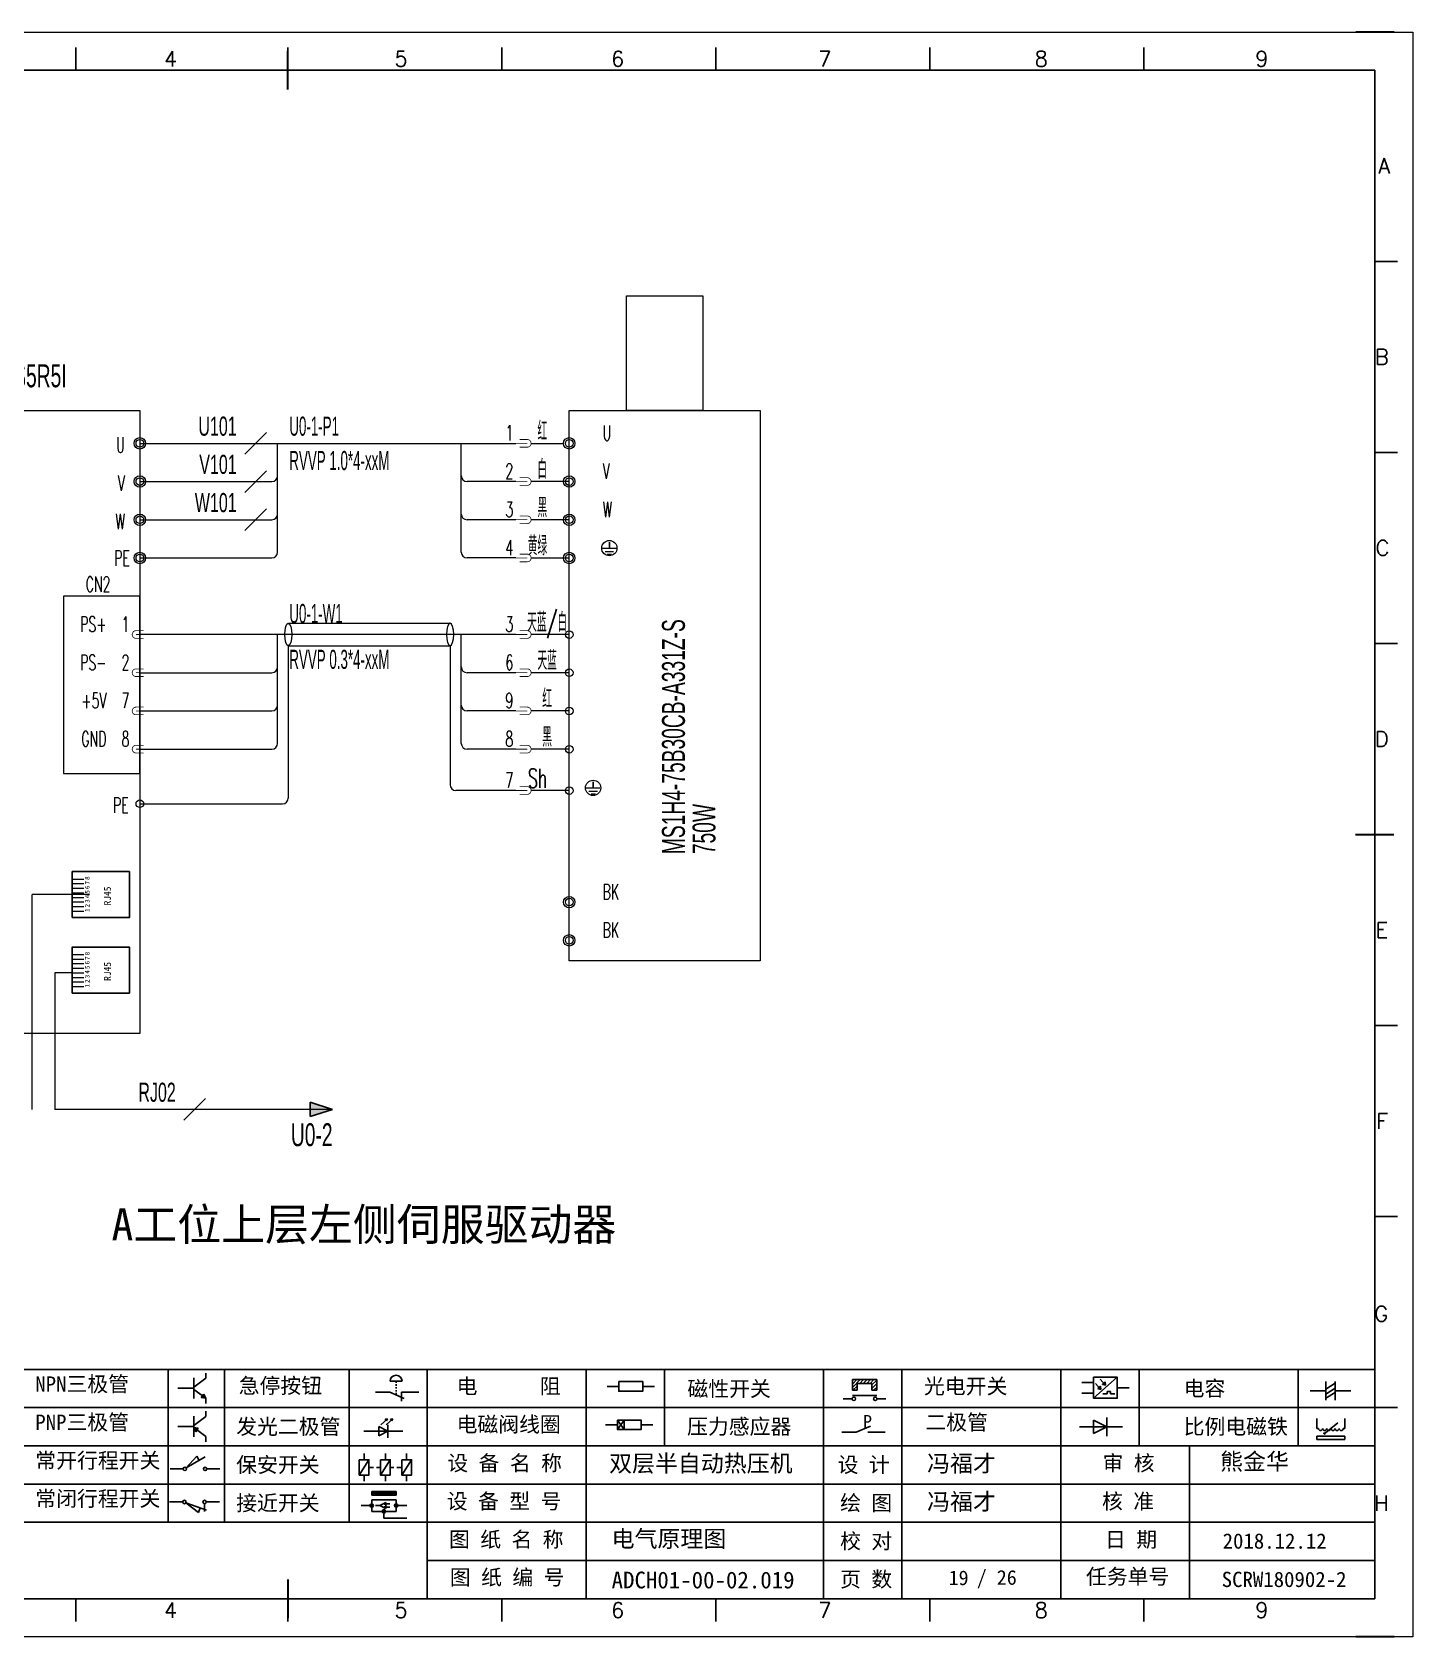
# Model space of a CAD drawing. Extents: x 33864 to 41687, y -3582 to -110.
# Drawn here: x 35697.8 to 35878.5, y -3565 to -3355 of the extents above; entities that cross this region are included whole.
import ezdxf
from ezdxf.enums import TextEntityAlignment as Align

# ---------------------------------------------------------------- set-up
doc = ezdxf.new("R2010")
doc.units = 0
doc.header["$MEASUREMENT"] = 0
doc.layers.add('AE_BOR', color=1, linetype='Continuous')
doc.layers.add('细实线层', color=7, linetype='Continuous')
doc.layers.add('Dimension', color=3, linetype='Continuous', lineweight=13)
doc.styles.add('WD', font='romans.shx', dxfattribs={"bigfont": 'gbcbig.shx'})
doc.styles.add('样式 8', font='arial.ttf')
doc.styles.add('汉字', font='')
doc.styles.get('汉字').set_extended_font_data('新宋体')

# ---------------------------------------------------------------- blocks, each defined once
blk = doc.blocks.new('磁性开关')
at = {"linetype": 'ByBlock'}
h = blk.add_hatch(dxfattribs=at)
h.set_pattern_fill('ANSI31', color=256, scale=0.1, style=0)
h.set_pattern_definition([(45, (0, 0), (-0.224506403, 0.224506403), [])])
h.paths.add_polyline_path([(-1907.69, -775.29), (-1910.88, -775.29), (-1910.88, -776.69), (-1910.25, -776.69), (-1910.25, -775.79), (-1908.31, -775.79), (-1908.31, -776.69), (-1907.69, -776.69)])
for p, q in [((-1910.88, -776.69), (-1910.88, -775.29)), ((-1910.88, -775.29), (-1907.69, -775.29)), ((-1910.88, -776.69), (-1910.25, -776.69)), ((-1910.25, -776.69), (-1910.25, -775.79)), ((-1910.25, -775.79), (-1908.31, -775.79)), ((-1908.31, -776.69), (-1908.31, -775.79)), ((-1908.31, -776.69), (-1907.69, -776.69)), ((-1907.69, -775.29), (-1907.69, -776.69)), ((-1910.91, -777.81), (-1912.09, -777.81)), ((-1910.88, -777.39), (-1907.69, -777.39)), ((-1907.66, -777.81), (-1906.48, -777.81))]:
    blk.add_line(p, q, dxfattribs=at)
for centre in [(-1910.68, -777.81), (-1907.88, -777.81)]:
    blk.add_circle(centre, 0.225, dxfattribs=at)
blk = doc.blocks.new('光电开关')
at = {"linetype": 'ByBlock'}
h = blk.add_hatch(dxfattribs=at)
h.set_pattern_fill('ANSI31', color=256, scale=0.01, style=0)
h.set_pattern_definition([(45, (0.172267, 0), (-0.0224506403, 0.0224506403), [])])
h.paths.add_polyline_path([(-1882.44, -776.34), (-1882.5, -775.91), (-1882.68, -776.07)])
h.paths.add_polyline_path([(-1882.44, -776.34), (-1882.68, -776.07), (-1882.86, -776.23)])
h.paths.add_polyline_path([(-1883.11, -776.45), (-1883.29, -776.61), (-1883.05, -776.88)])
h.paths.add_polyline_path([(-1883.29, -776.61), (-1883.47, -776.77), (-1883.05, -776.88)])
for p, q in [((-1884.01, -775.96), (-1885.56, -775.96)), ((-1880.91, -775.3), (-1884.01, -778.05)), ((-1883.75, -776.09), (-1883.05, -776.88)), ((-1883.11, -776.45), (-1883.47, -776.77)), ((-1883.05, -776.88), (-1883.47, -776.77)), ((-1883.14, -775.55), (-1882.44, -776.34)), ((-1883.05, -776.88), (-1883.11, -776.45)), ((-1882.5, -775.91), (-1882.86, -776.23)), ((-1882.44, -776.34), (-1882.86, -776.23)), ((-1882.44, -776.34), (-1882.5, -775.91)), ((-1879.37, -776.67), (-1880.91, -776.67)), ((-1884.01, -777.39), (-1885.56, -777.39)), ((-1882.78, -777.47), (-1882.23, -777.47)), ((-1882.23, -777.47), (-1882.23, -777.14)), ((-1882.23, -777.14), (-1881.78, -777.14)), ((-1881.78, -777.47), (-1881.78, -777.14)), ((-1881.23, -777.47), (-1881.78, -777.47))]:
    blk.add_line(p, q, dxfattribs=at)
blk.add_lwpolyline([(-1884.01, -775.3), (-1880.91, -775.3), (-1880.91, -778.05), (-1884.01, -778.05)], close=True, dxfattribs=at)
blk = doc.blocks.new('电磁阀线圈')
at = {"linetype": 'ByBlock'}
for p, q in [((-1854.61, -796.54), (-1856.17, -796.54)), ((-1854.61, -795.92), (-1853.75, -797.16)), ((-1853.75, -795.92), (-1854.61, -797.16)), ((-1853.75, -795.92), (-1853.75, -797.16)), ((-1851.53, -796.54), (-1849.97, -796.54))]:
    blk.add_line(p, q, dxfattribs=at)
blk.add_lwpolyline([(-1854.61, -795.92), (-1851.53, -795.92), (-1851.53, -797.16), (-1854.61, -797.16)], close=True, dxfattribs=at)
blk = doc.blocks.new('压力感应器')
at = {"linetype": 'ByBlock'}
for p, q in [((-1815.59, -777.73), (-1813.71, -776.93)), ((-1817.44, -777.73), (-1815.59, -777.73)), ((-1811.78, -777.73), (-1814.05, -777.73))]:
    blk.add_line(p, q, dxfattribs=at)
at = {"linetype": 'ByBlock', "insert": (-1814.65, -775.48), "char_height": 1.68, "width": 1.2242, "attachment_point": 1}
blk.add_mtext('{\\fNSimSun|b0|i0|c134|p49;P}', dxfattribs=at)
blk = doc.blocks.new('二极管')
at = {"linetype": 'ByBlock'}
for p, q in [((-1787.52, -776.77), (-1781.92, -776.77)), ((-1783.97, -776.77), (-1785.69, -775.9)), ((-1785.69, -775.9), (-1785.69, -777.65)), ((-1783.97, -776.77), (-1785.69, -777.65)), ((-1783.97, -777.99), (-1783.97, -775.56))]:
    blk.add_line(p, q, dxfattribs=at)
blk = doc.blocks.new('NPN三极管')
at = {"linetype": 'ByBlock'}
for p, q in [((-1785.73, -780.61), (-1785.73, -783.32)), ((-1785.73, -781.82), (-1784.15, -780.66)), ((-1784.15, -780.66), (-1784.15, -779.98)), ((-1785.73, -781.97), (-1787.81, -781.97)), ((-1785.73, -782.11), (-1784.15, -783.27)), ((-1784.41, -782.73), (-1784.74, -783.18)), ((-1784.15, -783.27), (-1784.74, -783.18)), ((-1784.15, -783.27), (-1784.41, -782.73)), ((-1784.15, -783.27), (-1784.15, -783.96))]:
    blk.add_line(p, q, dxfattribs=at)
blk = doc.blocks.new('PNP三极管')
at = {"linetype": 'ByBlock'}
for p, q in [((-1784.9, -785.38), (-1784.9, -788.09)), ((-1783.32, -785.43), (-1783.32, -784.75)), ((-1784.9, -786.74), (-1786.98, -786.74)), ((-1784.9, -786.59), (-1783.32, -785.43)), ((-1784.9, -786.88), (-1783.32, -788.04)), ((-1784.9, -786.88), (-1784.31, -786.97)), ((-1784.9, -786.88), (-1784.64, -787.42)), ((-1784.31, -786.97), (-1784.64, -787.42)), ((-1783.32, -788.04), (-1783.32, -788.73))]:
    blk.add_line(p, q, dxfattribs=at)
blk = doc.blocks.new('常开行程开关')
at = {"linetype": 'ByBlock'}
for p, q in [((-1785.89, -792.17), (-1784.52, -790.62)), ((-1785.89, -792.17), (-1783.43, -790.72)), ((-1784.52, -790.62), (-1784.19, -791.17)), ((-1786.29, -792.3), (-1788.01, -792.3)), ((-1781.48, -792.3), (-1783.21, -792.3))]:
    blk.add_line(p, q, dxfattribs=at)
for centre in [(-1786.07, -792.3), (-1783.42, -792.3)]:
    blk.add_circle(centre, 0.219, dxfattribs=at)
blk = doc.blocks.new('常闭行程开关')
at = {"linetype": 'ByBlock'}
for p, q in [((-1786.34, -796.62), (-1788.07, -796.62)), ((-1785.93, -796.72), (-1783.25, -797.7)), ((-1785.93, -796.72), (-1784.3, -798)), ((-1784.3, -798), (-1784.08, -797.4)), ((-1783.48, -796.84), (-1783.48, -797.85)), ((-1781.54, -796.62), (-1783.26, -796.62))]:
    blk.add_line(p, q, dxfattribs=at)
for centre in [(-1786.12, -796.62), (-1783.48, -796.62)]:
    blk.add_circle(centre, 0.219, dxfattribs=at)
blk = doc.blocks.new('电容')
at = {"linetype": 'ByBlock'}
for p, q in [((-1756.08, -782.99), (-1756.08, -780.56)), ((-1754.86, -780.79), (-1756.08, -781.55)), ((-1754.86, -782.99), (-1754.86, -780.56)), ((-1756.08, -781.77), (-1758.13, -781.77)), ((-1754.86, -781.44), (-1756.08, -782.2)), ((-1754.86, -781.99), (-1756.08, -782.75)), ((-1754.86, -781.77), (-1752.81, -781.77))]:
    blk.add_line(p, q, dxfattribs=at)
blk = doc.blocks.new('发光二极管')
at = {"linetype": 'ByBlock'}
for p, q in [((-1755.78, -785.92), (-1754.89, -785.14)), ((-1754.89, -785.14), (-1755.2, -785.22)), ((-1755.2, -785.22), (-1755.01, -785.43)), ((-1755.08, -785.92), (-1754.18, -785.14)), ((-1754.89, -785.14), (-1755.01, -785.43)), ((-1754.18, -785.14), (-1754.49, -785.22)), ((-1754.49, -785.22), (-1754.31, -785.43)), ((-1754.18, -785.14), (-1754.31, -785.43)), ((-1758.01, -786.77), (-1752.89, -786.77)), ((-1754.84, -786.77), (-1756.04, -786.16)), ((-1756.04, -786.16), (-1756.04, -787.39)), ((-1754.84, -786.77), (-1756.04, -787.39)), ((-1754.84, -787.63), (-1754.84, -785.92))]:
    blk.add_line(p, q, dxfattribs=at)
blk = doc.blocks.new('比例电磁阀')
at = {"linetype": 'ByBlock'}
for p, q in [((-1757.26, -775.38), (-1757.26, -776.71)), ((-1757.26, -776.71), (-1757.05, -776.71)), ((-1754.5, -775.98), (-1756.35, -777.44)), ((-1753.58, -776.71), (-1753.8, -776.71)), ((-1753.58, -775.38), (-1753.58, -776.71)), ((-1753.6, -777.73), (-1757.25, -777.73)), ((-1757.25, -778.13), (-1757.25, -777.73)), ((-1753.6, -778.13), (-1757.25, -778.13)), ((-1756.35, -777.44), (-1756.25, -777.25)), ((-1756.35, -777.44), (-1756.15, -777.38)), ((-1756.15, -777.38), (-1756.25, -777.25)), ((-1753.6, -777.73), (-1753.6, -778.13))]:
    blk.add_line(p, q, dxfattribs=at)
for centre in [(-1756.78, -776.71), (-1756.24, -776.71), (-1755.7, -776.71), (-1755.15, -776.71), (-1754.61, -776.71), (-1754.07, -776.71)]:
    blk.add_arc(centre, 0.271, 180, 0, dxfattribs=at)
blk = doc.blocks.new('保安开关')
at = {"linetype": 'ByBlock'}
for p, q in [((-1757.33, -790.79), (-1758.6, -792.81)), ((-1757.96, -790.79), (-1757.96, -789.97)), ((-1754.54, -790.79), (-1755.81, -792.81)), ((-1755.17, -790.79), (-1755.17, -789.97)), ((-1751.75, -790.79), (-1753.02, -792.81)), ((-1752.39, -790.79), (-1752.39, -789.97)), ((-1757.96, -792.81), (-1757.96, -793.62)), ((-1757.33, -791.8), (-1756.72, -791.8)), ((-1756.35, -791.8), (-1755.89, -791.8)), ((-1755.17, -792.81), (-1755.17, -793.62)), ((-1754.52, -791.8), (-1754.06, -791.8)), ((-1753.69, -791.8), (-1753.08, -791.8)), ((-1752.39, -792.81), (-1752.39, -793.62))]:
    blk.add_line(p, q, dxfattribs=at)
for points in [[(-1758.6, -790.79), (-1757.33, -790.79), (-1757.33, -792.81), (-1758.6, -792.81)], [(-1755.81, -790.79), (-1754.54, -790.79), (-1754.54, -792.81), (-1755.81, -792.81)], [(-1753.02, -790.79), (-1751.75, -790.79), (-1751.75, -792.81), (-1753.02, -792.81)]]:
    blk.add_lwpolyline(points, close=True, dxfattribs=at)
blk = doc.blocks.new('接近开关')
at = {"linetype": 'ByBlock'}
h = blk.add_hatch(dxfattribs=at)
h.set_pattern_fill('ANSI31', color=256, scale=0.01, style=0)
h.set_pattern_definition([(45, (-89.131516, -30.795668), (-0.0224506403, 0.0224506403), [])])
h.paths.add_polyline_path([(-1513.76, -1123.35), (-1513.76, -1122.85), (-1516.96, -1122.85), (-1516.96, -1123.35)])
for p, q in [((-1516.96, -1123.35), (-1516.96, -1122.85)), ((-1516.96, -1122.85), (-1513.76, -1122.85)), ((-1516.96, -1123.35), (-1513.76, -1123.35)), ((-1513.76, -1122.85), (-1513.76, -1123.35)), ((-1517.18, -1124.71), (-1518.36, -1124.71)), ((-1516.96, -1123.95), (-1513.76, -1123.95)), ((-1516.96, -1123.95), (-1516.96, -1125.47)), ((-1516.96, -1125.47), (-1513.76, -1125.47)), ((-1515.91, -1124.71), (-1516.45, -1124.71)), ((-1515.11, -1124.31), (-1515.91, -1124.71)), ((-1515.11, -1125.11), (-1515.91, -1124.71)), ((-1515.33, -1124.53), (-1515.17, -1124.53)), ((-1515.33, -1124.88), (-1515.17, -1124.88)), ((-1515.25, -1124.45), (-1515.25, -1124.61)), ((-1515.11, -1124.31), (-1515.11, -1125.11)), ((-1515.11, -1124.48), (-1514.58, -1124.48)), ((-1515.11, -1124.94), (-1514.58, -1124.94)), ((-1513.76, -1123.95), (-1513.76, -1125.47)), ((-1513.54, -1124.71), (-1512.36, -1124.71)), ((-1515.36, -1125.69), (-1515.36, -1126.36)), ((-1515.36, -1126.36), (-1512.36, -1126.36))]:
    blk.add_line(p, q, dxfattribs=at)
for centre in [(-1516.96, -1124.71), (-1515.36, -1125.47), (-1513.76, -1124.71)]:
    blk.add_circle(centre, 0.225, dxfattribs=at)
blk = doc.blocks.new('电阻')
at = {"linetype": 'ByBlock'}
for p, q in [((-3.09, 0), (-1.57, 0)), ((1.57, 0), (3.09, 0))]:
    blk.add_line(p, q, dxfattribs=at)
blk.add_lwpolyline([(-1.57, 0.63), (1.57, 0.63), (1.57, -0.63), (-1.57, -0.63)], close=True, dxfattribs=at)
blk = doc.blocks.new('急停按钮')
at = {"linetype": 'ByBlock'}
for p, q in [((-1.86, 0), (0, 0)), ((0, 0), (1.88, -0.81)), ((0.06, 1.45), (1.61, 1.45)), ((0.83, 1.45), (0.83, 1.24)), ((0.83, 1.07), (0.83, 0.85)), ((0.83, 0.68), (0.83, 0.47)), ((0.83, 0.29), (0.83, 0.08)), ((3.81, 0), (1.54, 0)), ((1.54, 0), (1.54, -1.15)), ((0.83, -0.09), (0.83, -0.24))]:
    blk.add_line(p, q, dxfattribs=at)
blk.add_arc((0.83, 1.45), 0.774, 0, 180)
blk = doc.blocks.new('A$C5EEB7F37')
at = {"lineweight": 0}
for p, q in [((0, 16.82), (5.16, 16.82)), ((0, 14.82), (5.16, 14.82)), ((0, 12.82), (5.16, 12.82)), ((0, 10.82), (5.16, 10.82)), ((0, 8.82), (5.16, 8.82)), ((0, 6.82), (5.16, 6.82)), ((0, 4.82), (5.16, 4.82)), ((0, 2.82), (5.16, 2.82))]:
    blk.add_line(p, q, dxfattribs=at)
blk.add_lwpolyline([(0.07, 0), (0.07, 20.03), (25.01, 20.03), (25.01, 0)], close=True)
at = {"char_height": 2, "width": 3.7055, "attachment_point": 1, "rotation": 90}
for s, insert in [('{\\fSimSun|b0|i0|c134|p2;8}', (5.62, 16.42)), ('{\\fSimSun|b0|i0|c134|p2;7}', (5.62, 14.42)), ('{\\fSimSun|b0|i0|c134|p2;6}', (5.62, 12.42)), ('{\\fSimSun|b0|i0|c134|p2;3}', (5.62, 6.42)), ('{\\fSimSun|b0|i0|c134|p2;5}', (5.62, 10.42)), ('{\\fSimSun|b0|i0|c134|p2;4}', (5.62, 8.42)), ('{\\fSimSun|b0|i0|c134|p2;1}', (5.56, 2.42)), ('{\\fSimSun|b0|i0|c134|p2;2}', (5.62, 4.42))]:
    blk.add_mtext(s, dxfattribs=dict(at, insert=insert))
at = {"color": 7, "insert": (13.92, 5.3), "char_height": 3.024, "attachment_point": 1, "rotation": 90}
blk.add_mtext_dynamic_manual_height_columns('{\\fSimSun|b0|i0|c134|p2;RJ45}', width=47.9244, gutter_width=12.5, heights=[0], dxfattribs=at)

msp = doc.modelspace()

# ---------------------------------------------------------------- hatches: boundary and pattern name
for points in [[(35734.218, -3496.961), (35734.218, -3495.091), (35737.137, -3496.026)], [(35737.137, -3496.026), (35734.218, -3496.961), (35734.218, -3495.091)]]:
    msp.add_hatch(color=256).paths.add_polyline_path(points)

# ---------------------------------------------------------------- linework, layer by layer
for p, q in [((35873.512, -3360.048), (35586.512, -3360.048)), ((35873.512, -3560.048), (35873.512, -3360.048)), ((35773.361, -3421.781), (35773.361, -3422.57)), ((35771.237, -3453.157), (35771.237, -3453.946)), ((35737.137, -3496.026), (35734.218, -3495.091)), ((35734.218, -3496.961), (35734.218, -3495.091)), ((35737.137, -3496.026), (35734.218, -3495.091)), ((35737.137, -3496.026), (35734.218, -3496.961)), ((35737.137, -3496.026), (35734.218, -3496.961)), ((35591.542, -3560.048), (35871.042, -3560.048)), ((35712.309, -3560.048), (35772.259, -3560.048)), ((35772.259, -3560.048), (35841.045, -3560.048))]:
    msp.add_line(p, q)
at = {"lineweight": 0}
for p, q in [((35711.923, -3408.862), (35761.12, -3408.862)), ((35729.939, -3423.112), (35729.939, -3408.862)), ((35753.987, -3423.112), (35753.987, -3408.862)), ((35763.12, -3408.862), (35767.362, -3408.862)), ((35711.923, -3413.862), (35729.189, -3413.862)), ((35761.12, -3413.862), (35754.737, -3413.862)), ((35768.112, -3413.862), (35763.12, -3413.862)), ((35711.923, -3418.862), (35729.189, -3418.862)), ((35761.12, -3418.862), (35754.737, -3418.862)), ((35768.112, -3418.866), (35763.12, -3418.866)), ((35772.466, -3422.577), (35774.255, -3422.577)), ((35711.923, -3423.862), (35729.189, -3423.862)), ((35761.12, -3423.862), (35754.737, -3423.862)), ((35768.112, -3423.87), (35763.12, -3423.87)), ((35772.799, -3423.006), (35773.923, -3423.006)), ((35773.084, -3423.353), (35773.657, -3423.353)), ((35731.368, -3432.414), (35752.529, -3432.412)), ((35761.12, -3433.878), (35711.923, -3433.878)), ((35729.939, -3448.128), (35729.939, -3433.878)), ((35731.347, -3435.343), (35731.347, -3455.281)), ((35731.347, -3435.343), (35752.529, -3435.343)), ((35752.529, -3435.343), (35752.529, -3453.538)), ((35753.987, -3448.128), (35753.987, -3433.878)), ((35768.112, -3433.881), (35763.12, -3433.881)), ((35711.923, -3438.878), (35729.189, -3438.878)), ((35761.12, -3438.878), (35754.737, -3438.878)), ((35768.112, -3438.885), (35763.12, -3438.885)), ((35711.923, -3443.878), (35729.189, -3443.878)), ((35761.12, -3443.878), (35754.737, -3443.878)), ((35768.112, -3443.885), (35763.12, -3443.885)), ((35711.923, -3448.878), (35729.189, -3448.878)), ((35761.12, -3448.878), (35754.737, -3448.878)), ((35768.112, -3448.885), (35763.12, -3448.885)), ((35761.12, -3454.288), (35753.279, -3454.288)), ((35768.112, -3454.296), (35763.12, -3454.296)), ((35770.343, -3453.953), (35772.131, -3453.953)), ((35770.675, -3454.382), (35771.799, -3454.382)), ((35711.923, -3456.031), (35730.597, -3456.031)), ((35770.96, -3454.729), (35771.534, -3454.729))]:
    msp.add_line(p, q, dxfattribs=at)
at = {"color": 3, "lineweight": 0}
for p, q in [((35697.825, -3496.026), (35697.825, -3467.912)), ((35705.339, -3467.912), (35697.825, -3467.912)), ((35700.8, -3478.144), (35700.8, -3496.026)), ((35703.051, -3478.144), (35700.8, -3478.144)), ((35737.137, -3496.026), (35700.8, -3496.026))]:
    msp.add_line(p, q, dxfattribs=at)
at = {"linetype": 'ByBlock'}
for p, q in [((35873.512, -3530.048), (35586.512, -3530.048)), ((35873.512, -3535.048), (35586.512, -3535.048)), ((35873.512, -3540.048), (35586.512, -3540.048)), ((35873.512, -3545.048), (35586.512, -3545.048)), ((35873.512, -3550.048), (35586.512, -3550.048)), ((35873.512, -3555.048), (35749.536, -3555.048))]:
    msp.add_line(p, q, dxfattribs=at)
at = {"lineweight": -2}
for p, q in [((35715.628, -3530.048), (35715.628, -3550.048)), ((35722.988, -3530.048), (35722.988, -3550.048)), ((35739.298, -3530.048), (35739.298, -3550.048)), ((35749.536, -3530.048), (35749.536, -3559.963)), ((35770.346, -3530.048), (35770.346, -3540.048)), ((35780.584, -3530.048), (35780.584, -3540.048)), ((35801.394, -3530.048), (35801.394, -3540.048)), ((35811.632, -3530.048), (35811.632, -3540.048)), ((35832.443, -3530.048), (35832.443, -3540.048)), ((35842.68, -3530.048), (35842.68, -3540.048)), ((35863.491, -3530.048), (35863.491, -3540.048)), ((35770.346, -3540.048), (35770.346, -3559.963)), ((35801.394, -3540.048), (35801.394, -3560.048)), ((35811.632, -3540.048), (35811.632, -3560.048)), ((35832.443, -3540.048), (35832.443, -3560.048)), ((35849.295, -3540.048), (35849.295, -3560.048))]:
    msp.add_line(p, q, dxfattribs=at)
at = {"ltscale": 2}
for p, q in [((35873.512, -3560.048), (35873.512, -3538.601)), ((35841.045, -3560.048), (35871.042, -3560.048)), ((35841.045, -3560.048), (35873.512, -3560.048))]:
    msp.add_line(p, q, dxfattribs=at)
at = {"lineweight": 9, "ltscale": 0.1}
for p, q in [((35682.847, -3560.048), (35712.309, -3560.048)), ((35710.952, -3560.048), (35710.952, -3560.048)), ((35710.952, -3560.048), (35710.952, -3560.048)), ((35710.952, -3560.048), (35710.952, -3560.048)), ((35710.952, -3560.048), (35710.952, -3560.048))]:
    msp.add_line(p, q, dxfattribs=at)
at = {"lineweight": 0}
for points in [[(35775.612, -3389.579), (35785.612, -3389.579), (35785.612, -3404.579), (35775.612, -3404.579)], [(35683.295, -3404.579), (35711.923, -3404.579), (35711.923, -3486.089), (35683.295, -3486.089)], [(35768.112, -3404.579), (35793.112, -3404.579), (35793.112, -3476.579), (35768.112, -3476.579)]]:
    msp.add_lwpolyline(points, close=True, dxfattribs=at)
at = {"color": 3, "lineweight": 0, "const_width": 0.1, "flags": 128}
for points in [[(35762.62, -3408.862), (35761.12, -3408.862)], [(35762.62, -3413.862), (35761.12, -3413.862)], [(35762.62, -3418.862), (35761.12, -3418.862)], [(35762.62, -3423.862), (35761.12, -3423.862)], [(35711.423, -3433.878), (35712.923, -3433.878)], [(35762.62, -3433.878), (35761.12, -3433.878)], [(35711.423, -3438.878), (35712.923, -3438.878)], [(35762.62, -3438.878), (35761.12, -3438.878)], [(35711.423, -3443.878), (35712.923, -3443.878)], [(35762.62, -3443.878), (35761.12, -3443.878)], [(35711.423, -3448.878), (35712.923, -3448.878)], [(35762.62, -3448.878), (35761.12, -3448.878)], [(35762.62, -3454.288), (35761.12, -3454.288)]]:
    msp.add_lwpolyline(points, dxfattribs=at)
for points in [[(35761.62, -3408.362), (35762.62, -3408.362, -1), (35762.62, -3409.362), (35761.62, -3409.362)], [(35761.62, -3413.362), (35762.62, -3413.362, -1), (35762.62, -3414.362), (35761.62, -3414.362)], [(35761.62, -3418.362), (35762.62, -3418.362, -1), (35762.62, -3419.362), (35761.62, -3419.362)], [(35761.62, -3423.362), (35762.62, -3423.362, -1), (35762.62, -3424.362), (35761.62, -3424.362)], [(35712.423, -3433.378), (35711.423, -3433.378, 1), (35711.423, -3434.378), (35712.423, -3434.378)], [(35761.62, -3433.378), (35762.62, -3433.378, -1), (35762.62, -3434.378), (35761.62, -3434.378)], [(35712.423, -3438.378), (35711.423, -3438.378, 1), (35711.423, -3439.378), (35712.423, -3439.378)], [(35761.62, -3438.378), (35762.62, -3438.378, -1), (35762.62, -3439.378), (35761.62, -3439.378)], [(35712.423, -3443.378), (35711.423, -3443.378, 1), (35711.423, -3444.378), (35712.423, -3444.378)], [(35761.62, -3443.378), (35762.62, -3443.378, -1), (35762.62, -3444.378), (35761.62, -3444.378)], [(35712.423, -3448.378), (35711.423, -3448.378, 1), (35711.423, -3449.378), (35712.423, -3449.378)], [(35761.62, -3448.378), (35762.62, -3448.378, -1), (35762.62, -3449.378), (35761.62, -3449.378)], [(35761.62, -3453.788), (35762.62, -3453.788, -1), (35762.62, -3454.788), (35761.62, -3454.788)]]:
    msp.add_lwpolyline(points, format="xyb", dxfattribs=at)
at = {"lineweight": 0}
msp.add_lwpolyline([(35711.923, -3452.086), (35711.923, -3428.878), (35701.923, -3428.878), (35701.923, -3452.086)], dxfattribs=at)
for centre, radius in [((35711.923, -3408.862), 0.75), ((35768.112, -3408.862), 0.75), ((35711.923, -3408.862), 0.5), ((35768.112, -3408.862), 0.5), ((35711.923, -3413.862), 0.75), ((35711.923, -3413.862), 0.5), ((35768.112, -3413.862), 0.75), ((35768.112, -3413.862), 0.5), ((35711.923, -3418.862), 0.75), ((35711.923, -3418.862), 0.5), ((35768.112, -3418.866), 0.75), ((35768.112, -3418.866), 0.5), ((35773.361, -3422.57), 1), ((35711.923, -3423.862), 0.75), ((35711.923, -3423.862), 0.5), ((35768.112, -3423.87), 0.75), ((35768.112, -3423.87), 0.5), ((35768.112, -3433.881), 0.5), ((35768.112, -3438.885), 0.5), ((35768.112, -3443.885), 0.5), ((35768.112, -3448.885), 0.5), ((35768.112, -3454.296), 0.5), ((35771.237, -3453.946), 1), ((35711.923, -3456.031), 0.5), ((35768.112, -3468.889), 0.75), ((35768.112, -3468.889), 0.5), ((35768.112, -3473.893), 0.75), ((35768.112, -3473.893), 0.5)]:
    msp.add_circle(centre, radius, dxfattribs=at)
for centre, start, end in [((35729.189, -3413.112), 270, 0), ((35754.737, -3413.112), 180, 270), ((35729.189, -3418.112), 270, 0), ((35754.737, -3418.112), 180, 270), ((35729.189, -3423.112), 270, 0), ((35754.737, -3423.112), 180, 270), ((35729.189, -3438.128), 270, 0), ((35754.737, -3438.128), 180, 270), ((35729.189, -3443.128), 270, 0), ((35754.737, -3443.128), 180, 270), ((35729.189, -3448.128), 270, 0), ((35754.737, -3448.128), 180, 270), ((35753.279, -3453.538), 180, 270), ((35730.597, -3455.281), 270, 0)]:
    msp.add_arc(centre, 0.75, start, end, dxfattribs=at)
msp.add_ellipse((35731.347, -3433.878), major_axis=(0, 1.465), ratio=0.3169375, dxfattribs=at)
at = {"lineweight": 0, "extrusion": (0, 0, -1)}
msp.add_ellipse((35752.529, -3433.878), major_axis=(0, 1.465), ratio=0.3169375, dxfattribs=at)
at = {"layer": 'AE_BOR', "color": 1, "lineweight": 15}
for p, q in [((35581.509, -3355.048), (35878.509, -3355.048)), ((35878.509, -3355.048), (35878.509, -3565.048)), ((35878.509, -3565.048), (35581.509, -3565.048))]:
    msp.add_line(p, q, dxfattribs=at)
at = {"layer": 'AE_BOR', "lineweight": 30}
for p, q in [((35876.042, -3355.048), (35871.042, -3355.048)), ((35876.042, -3565.048), (35871.042, -3565.048))]:
    msp.add_line(p, q, dxfattribs=at)
at = {"layer": 'AE_BOR'}
for p, q in [((35703.542, -3360.048), (35703.542, -3357.048)), ((35731.292, -3360.048), (35731.292, -3357.048)), ((35759.292, -3360.048), (35759.292, -3357.048)), ((35787.292, -3360.048), (35787.292, -3357.048)), ((35815.292, -3360.048), (35815.292, -3357.048)), ((35843.292, -3360.048), (35843.292, -3357.048)), ((35873.512, -3385.048), (35876.512, -3385.048)), ((35873.512, -3410.048), (35876.512, -3410.048)), ((35873.512, -3435.048), (35876.512, -3435.048)), ((35873.512, -3485.048), (35876.512, -3485.048)), ((35873.512, -3510.048), (35876.512, -3510.048)), ((35873.512, -3535.048), (35876.512, -3535.048)), ((35703.542, -3560.048), (35703.542, -3563.048)), ((35731.292, -3560.048), (35731.292, -3563.048)), ((35759.292, -3560.048), (35759.292, -3563.048)), ((35787.292, -3560.048), (35787.292, -3563.048)), ((35815.292, -3560.048), (35815.292, -3563.048)), ((35843.292, -3560.048), (35843.292, -3563.048))]:
    msp.add_line(p, q, dxfattribs=at)
at = {"layer": 'AE_BOR', "color": 2, "lineweight": 30}
for p, q in [((35731.292, -3362.548), (35731.292, -3357.548)), ((35871.012, -3460.048), (35876.012, -3460.048)), ((35731.292, -3557.548), (35731.292, -3562.548)), ((35731.292, -3560.048), (35731.292, -3562.548))]:
    msp.add_line(p, q, dxfattribs=at)
at = {"layer": 'Dimension', "lineweight": 0}
for p, q in [((35725.663, -3410.276), (35728.492, -3407.447)), ((35725.663, -3415.276), (35728.492, -3412.447)), ((35725.663, -3420.276), (35728.492, -3417.447)), ((35717.694, -3497.44), (35720.523, -3494.612))]:
    msp.add_line(p, q, dxfattribs=at)
at = {"layer": '细实线层', "lineweight": 0}
msp.add_line((35701.923, -3452.086), (35711.923, -3452.086), dxfattribs=at)

# ---------------------------------------------------------------- block references
at = {"lineweight": 0, "xscale": 0.2999999999992724, "yscale": 0.2999999999992724, "zscale": 0.2999999999992724}
for p in [(35703.051, -3470.917), (35703.051, -3480.79)]:
    msp.add_blockref('A$C5EEB7F37', p, dxfattribs=at)
at = {"linetype": 'ByBlock'}
for name, p in [('NPN三极管', (37504.706, -2750.545)), ('磁性开关', (37716.038, -2756.088)), ('光电开关', (37720.734, -2755.779)), ('电容', (37623.201, -2751.067)), ('PNP三极管', (37503.881, -2750.774)), ('压力感应器', (37621.233, -2760.532)), ('二极管', (37622.421, -2760.774)), ('发光二极管', (37499.224, -2751.356)), ('电磁阀线圈', (37629.034, -2740.751)), ('比例电磁阀', (37623.201, -2761.067)), ('常开行程开关', (37503.881, -2750.774)), ('保安开关', (37499.224, -2751.067)), ('接近开关', (37259.225, -2423.15)), ('常闭行程开关', (37503.881, -2750.774))]:
    msp.add_blockref(name, p, dxfattribs=at)
for name, p in [('急停按钮', (35744.625, -3533.032)), ('电阻', (35776.165, -3532.272))]:
    msp.add_blockref(name, p)

# ---------------------------------------------------------------- texts
at = {"lineweight": 0, "style": 'WD', "width": 0.6}
for s, height, p in [('红', 2.5, (35765.224, -3408.512)), ('U', 2, (35709.963, -3410.074)), ('白', 2.5, (35765.224, -3413.512)), ('V', 2, (35709.963, -3415.074)), ('黑', 2.5, (35765.224, -3418.516)), ('W', 2, (35709.963, -3420.074)), ('黄绿', 2.5, (35765.224, -3423.516)), ('PE', 2, (35710.62, -3424.876)), ('CN2', 2, (35708.081, -3428.304)), ('Sh', 2.5, (35765.224, -3453.942))]:
    msp.add_text(s, height=height, dxfattribs=at).set_placement(p, align=Align.RIGHT)
for s, p in [('1', (35759.759, -3408.504)), ('U', (35772.48, -3408.512)), ('2', (35759.759, -3413.504)), ('V', (35772.48, -3413.512)), ('3', (35759.759, -3418.508)), ('W', (35772.48, -3418.516)), ('4', (35759.759, -3423.512)), ('3', (35759.759, -3433.524)), ('6', (35759.759, -3438.528)), ('9', (35759.759, -3443.528)), ('8', (35759.759, -3448.528)), ('7', (35759.759, -3453.938)), ('BK', (35772.48, -3468.539)), ('BK', (35772.48, -3473.543))]:
    msp.add_text(s, height=2, dxfattribs=at).set_placement(p)
at = {"color": 6, "lineweight": 0, "style": 'WD', "width": 0.6}
for s, p in [('天蓝/白', (35765.224, -3433.531)), ('天蓝', (35765.224, -3438.531)), ('红', (35765.224, -3443.531)), ('黑', (35765.224, -3448.531))]:
    msp.add_text(s, height=2.5, dxfattribs=at).set_placement(p, align=Align.CENTER)
for s, p in [('PS+', (35707.555, -3433.528)), ('1', (35710.555, -3433.528)), ('PS-', (35707.555, -3438.528)), ('2', (35710.555, -3438.528)), ('+5V', (35707.555, -3443.528)), ('7', (35710.555, -3443.528)), ('GND', (35707.555, -3448.531)), ('8', (35710.555, -3448.531)), ('PE', (35710.469, -3457.194))]:
    msp.add_text(s, height=2, dxfattribs=at).set_placement(p, align=Align.RIGHT)
at = {"attachment_point": 1}
for s, insert, char_height, width in [('{\\fSimSun|b0|i0|c134|p2;A工位上层左侧伺服驱动器}', (35708.208, -3508.963), 4.212, 73.29125), ('{\\fKaiTi_GB2312|b0|i0|c134|p49;双层半自动热压机}', (35773.331, -3541.238), 2.2, 27.73841), ('{\\fKaiTi_GB2312|b0|i0|c134|p49;冯福才}', (35814.942, -3541.249), 2.2, 15.31746), ('{\\fKaiTi_GB2312|b0|i0|c134|p49;熊金华}', (35853.282, -3540.992), 2.2, 15.31746), ('{\\fKaiTi_GB2312|b0|i0|c134|p49;冯福才}', (35814.942, -3546.249), 2.2, 15.31746), ('{\\fKaiTi_GB2312|b0|i0|c134|p49;电气原理图}', (35773.656, -3551.1), 2.2, 25.88003), ('{\\fKaiTi_GB2312|b0|i0|c134|p49;2018.12.12}', (35853.613, -3551.502), 2, 60.2542), ('{\\fKaiTi_GB2312|b0|i0|c134|p49;ADCH01-00-02.019}', (35773.656, -3556.5), 2.2, 25.68687), ('{\\fKaiTi_GB2312|b0|i0|c134|p49;19}', (35817.758, -3556.356), 1.92, 2.26819), ('{\\fKaiTi_GB2312|b0|i0|c134|p49;/ 26}', (35821.447, -3556.306), 1.92, 6.84443)]:
    msp.add_mtext(s, dxfattribs=dict(at, insert=insert, char_height=char_height, width=width))
at = {"char_height": 2, "attachment_point": 1, "style": '汉字'}
for s, insert in [('{\\fKaiTi_GB2312|b0|i0|c134|p49;NPN三极管}', (35698.242, -3530.955)), ('{\\fKaiTi_GB2312|b0|i0|c134|p49;急停按钮}', (35724.864, -3531.168)), ('{\\fKaiTi_GB2312|b0|i0|c134|p49;电      阻}', (35753.37, -3531.24)), ('{\\fKaiTi_GB2312|b0|i0|c134|p49;磁性开关}', (35783.581, -3531.577)), ('{\\fKaiTi_GB2312|b0|i0|c134|p49;光电开关}', (35814.532, -3531.239)), ('{\\fKaiTi_GB2312|b0|i0|c134|p49;电容}', (35848.507, -3531.527)), ('{\\fKaiTi_GB2312|b0|i0|c134|p49;PNP三极管}', (35698.242, -3535.955)), ('{\\fKaiTi_GB2312|b0|i0|c134|p49;发光二极管}', (35724.531, -3536.527)), ('{\\fKaiTi_GB2312|b0|i0|c134|p49;电磁阀线圈}', (35753.37, -3536.24)), ('{\\fKaiTi_GB2312|b0|i0|c134|p49;压力感应器}', (35783.528, -3536.517)), ('{\\fKaiTi_GB2312|b0|i0|c134|p49;二极管}', (35814.713, -3535.955)), ('{\\fKaiTi_GB2312|b0|i0|c134|p49;比例电磁铁}', (35848.507, -3536.527)), ('{\\fKaiTi_GB2312|b0|i0|c134|p49;常开行程开关}', (35698.242, -3540.955)), ('{\\fKaiTi_GB2312|b0|i0|c134|p49;保安开关}', (35724.531, -3541.527)), ('{\\fKaiTi_GB2312|b0|i0|c134|p0;设 备 名 称}', (35752.163, -3541.292)), ('{\\fKaiTi_GB2312|b0|i0|c134|p0;设 计}', (35803.23, -3541.508)), ('{\\fKaiTi_GB2312|b0|i0|c134|p0;审 核}', (35837.898, -3541.298)), ('{\\fKaiTi_GB2312|b0|i0|c134|p49;常闭行程开关}', (35698.242, -3545.955)), ('{\\fKaiTi_GB2312|b0|i0|c134|p49;接近开关}', (35724.531, -3546.527)), ('{\\fKaiTi_GB2312|b0|i0|c134|p0;设 备 型 号}', (35752.089, -3546.292)), ('{\\fKaiTi_GB2312|b0|i0|c134|p0;绘 图}', (35803.559, -3546.508)), ('{\\fKaiTi_GB2312|b0|i0|c134|p0;核 准}', (35837.828, -3546.298)), ('{\\fKaiTi_GB2312|b0|i0|c134|p0;图 纸 名 称}', (35752.373, -3551.292)), ('{\\fKaiTi_GB2312|b0|i0|c134|p0;日 期}', (35838.225, -3551.298)), ('{\\fKaiTi_GB2312|b0|i0|c134|p0;校 对}', (35803.559, -3551.508)), ('{\\fKaiTi_GB2312|b0|i0|c134|p0;图 纸 编 号}', (35752.49, -3556.244)), ('{\\fKaiTi_GB2312|b0|i0|c134|p0;页 数}', (35803.559, -3556.508)), ('{\\fKaiTi_GB2312|b0|i0|c134|p0;任务单号}', (35835.726, -3556.149)), ('{\\fKaiTi_GB2312|b0|i0|c134|p0;SCRW180902-2}', (35853.489, -3556.522))]:
    msp.add_mtext(s, dxfattribs=dict(at, insert=insert))
at = {"layer": 'AE_BOR', "style": 'WD'}
for s, p in [('4', (35715.955, -3359.548)), ('5', (35746.104, -3359.548)), ('6', (35774.449, -3359.548)), ('7', (35801.547, -3359.548)), ('8', (35829.877, -3359.548)), ('9', (35858.741, -3359.548)), ('4', (35715.955, -3562.548)), ('5', (35746.104, -3562.548)), ('6', (35774.449, -3562.548)), ('7', (35801.547, -3562.548)), ('8', (35829.877, -3562.548)), ('9', (35858.741, -3562.548))]:
    msp.add_text(s, height=2, dxfattribs=at).set_placement(p, align=Align.CENTER)
for s, p in [('A', (35875.536, -3372.548)), ('B', (35875.346, -3397.548)), ('C', (35875.441, -3422.548)), ('D', (35875.346, -3447.548)), ('E', (35875.251, -3472.548)), ('F', (35875.251, -3497.548)), ('F', (35875.251, -3497.548)), ('G', (35875.251, -3522.767)), ('H', (35875.346, -3547.548))]:
    msp.add_text(s, height=2, dxfattribs=at).set_placement(p, align=Align.MIDDLE_RIGHT)
at = {"layer": 'Dimension', "lineweight": 0, "style": '样式 8', "width": 0.6}
msp.add_text('IS620NS5R5I', height=3, dxfattribs=at).set_placement((35686.969, -3401.523))
for s, height, p in [('U101', 2.5, (35724.593, -3407.862)), ('V101', 2.5, (35724.593, -3412.862)), ('W101', 2.5, (35724.593, -3417.862)), ('RJ02', 2.5, (35716.624, -3495.026)), ('U0-2', 3, (35737.137, -3500.829))]:
    msp.add_text(s, height=height, dxfattribs=at).set_placement(p, align=Align.RIGHT)
at = {"layer": 'Dimension', "color": 3, "lineweight": 0, "style": '样式 8', "width": 0.5}
for s, p in [('U0-1-P1', (35731.483, -3407.862)), ('U0-1-W1', (35731.483, -3432.378))]:
    msp.add_text(s, height=2.5, dxfattribs=at).set_placement(p)
at = {"layer": 'Dimension', "color": 1, "lineweight": 0, "style": '样式 8', "width": 0.5}
for s, p in [('RVVP 1.0*4-xxM', (35731.483, -3409.862)), ('RVVP 0.3*4-xxM', (35731.483, -3435.878))]:
    msp.add_text(s, height=2.5, dxfattribs=at).set_placement(p, align=Align.TOP_LEFT)
at = {"layer": 'Dimension', "color": 6, "lineweight": 0, "style": '样式 8', "width": 0.6}
msp.add_text('MS1H4-75B30CB-A331Z-S', height=3, rotation=90, dxfattribs=at).set_placement((35783.247, -3462.619))
at = {"layer": 'Dimension', "lineweight": 0, "style": '样式 8', "width": 0.6}
msp.add_text('750W', height=3, rotation=90, dxfattribs=at).set_placement((35787.247, -3462.619))

doc.saveas('drawing.dxf')
